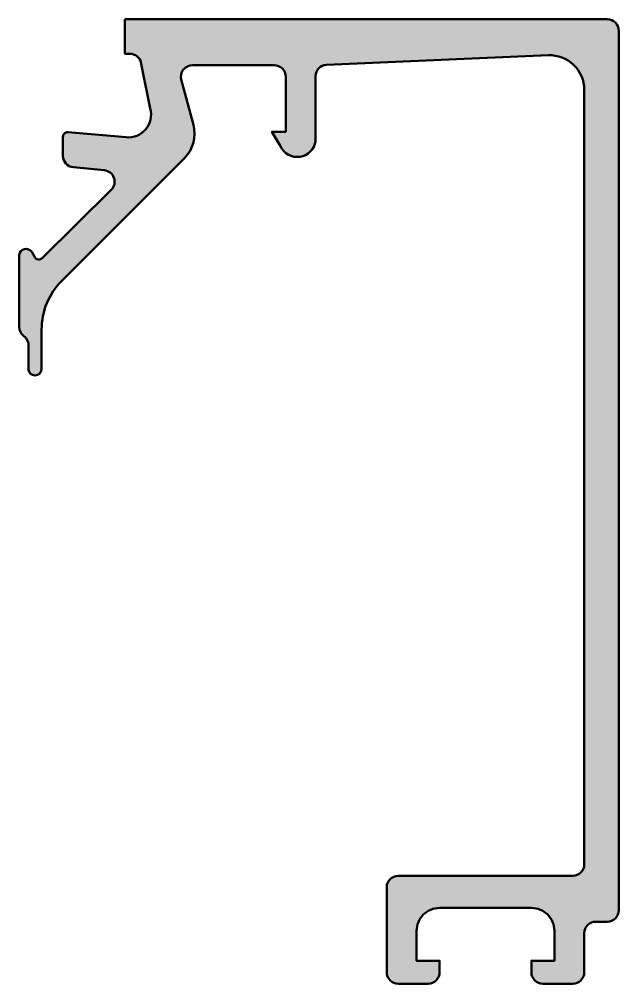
# Model space of a CAD drawing. Extents: x -4.1 to 22, y -42 to 0.
import ezdxf

# ---------------------------------------------------------------- set-up
doc = ezdxf.new("R2010")
doc.units = 0
doc.layers.add('0S-Alu contour', color=7, linetype='Continuous', lineweight=50)
doc.layers.add('0S-Alu hatch', color=252, linetype='Continuous', lineweight=25)

# ---------------------------------------------------------------- blocks, each defined once
blk = doc.blocks.new('189220__23267A82_856B_488E_9E03_611AAB1AD438_')
at = {"layer": '0S-Alu hatch'}
h = blk.add_hatch(color=256, dxfattribs=at)
edge = h.paths.add_edge_path()
edge.add_line((0.5, 0), (0.5, -1.5))
edge.add_line((0.5, -1.5), (0.7159957885742191, -1.5))
edge.add_ellipse((0.7163854007456104, -1.998941720025847), major_axis=(-0.4989418721454384, 0), ratio=1, start_angle=194.8469670372232, end_angle=270.0447409539719, ccw=False)
edge.add_line((1.19866943359375, -1.87109375), (1.604988098144531, -3.886016845703125))
edge.add_ellipse((0.6386668644432263, -4.144149072468101), major_axis=(-1.000204465695218, 0), ratio=1, start_angle=85.03100306054102, end_angle=194.9561344614803, ccw=False)
edge.add_line((0.5520324707031234, -5.140594482421875), (-1.983001708984374, -4.91900634765625))
edge.add_arc((-2.00003309730913, -5.118243712189117), 0.1999639857931211, 85.11406836296442, 179.9334568367273)
edge.add_line((-2.199996948242188, -5.118011474609368), (-2.199996948242187, -5.947998046875))
edge.add_arc((-1.699606189464993, -5.947934829486948), 0.5003907627705109, 180.0072385219261, 264.9071147062498)
edge.add_line((-1.744026184082032, -6.446350097656249), (-0.402509689331054, -6.575130462646483))
edge.add_ellipse((-0.4463508034130247, -7.073071397754129), major_axis=(-0.4998672005041195, 0), ratio=1, start_angle=135.0627370518558, end_angle=264.9683788410731, ccw=False)
edge.add_line((-0.0925045013427726, -7.426143646240233), (-3.104999542236327, -10.40499877929687))
edge.add_ellipse((-3.246768083686344, -10.26368366085662), major_axis=(-0.2001706323231424, 0), ratio=1, start_angle=28.797002636833497, end_angle=135.0917721728875, ccw=False)
edge.add_line((-3.422183990478512, -10.360107421875), (-3.555288314819336, -10.12957763671875))
edge.add_arc((-3.802192897913833, -10.29996290270352), 0.2999883531368673, 34.60899310498839, 173.0809942364316)
edge.add_line((-4.09999656677246, -10.26382446289063), (-4.09999656677246, -13.39865742436915))
edge.add_arc((-3.599996566772367, -13.39865742436916), 0.500000000000092, 180, 233.1349635889953)
edge.add_ellipse((-4.202678598967989, -14.20237552305615), major_axis=(-0.5045837018826742, 0), ratio=1, start_angle=175.0260589006547, end_angle=233.13496358899562, ccw=False)
edge.add_line((-3.699995040893554, -14.24612426757812), (-3.699995040893553, -15.24996948242187))
edge.add_arc((-3.414593696594238, -15.22337468530722), 0.2866377689025394, 185.3236681749789, 354.676331825021)
edge.add_line((-3.129192352294923, -15.24996948242187), (-3.12919807434082, -13.51105880737305))
edge.add_ellipse((-0.1266996656882089, -13.51173350487074), major_axis=(-3.002498484458931, 0), ratio=1, start_angle=315.03814583040696, end_angle=359.98712494958284, ccw=False)
edge.add_line((-2.251199722290033, -11.39006042480467), (3.093978881835937, -6.043975830078124))
edge.add_arc((2.033382843241125, -4.984098860678412), 1.499400929487148, 315.0194294519772, 374.9982596621773)
edge.add_line((3.481704711914061, -4.5960693359375), (2.955001831054687, -2.628997802734375))
edge.add_ellipse((3.438623191077149, -2.500421026804451), major_axis=(-0.5004214295756229, 0), ratio=1, start_angle=-89.92730594439638, end_angle=14.888391287027105, ccw=False)
edge.add_line((3.437988281249999, -1.999999999999999), (6.999984741210937, -2))
edge.add_ellipse((6.999997622787121, -2.499987118423816), major_axis=(-0.4999871185897559, 0), ratio=1, start_angle=179.9985238421549, end_angle=270.00147615792775, ccw=False)
edge.add_line((7.499984741210937, -2.49999999999928), (7.499984741210937, -4.899993896484375))
edge.add_line((7.499984741210937, -4.899993896484375), (6.899978637695312, -4.899993896484375))
edge.add_line((6.899978637695312, -4.899993896484375), (7.268608093261718, -5.531219482421875))
edge.add_arc((8.000902673319509, -5.188241468933976), 0.8086342001907407, 205.0965457917236, 351.1825210929859)
edge.add_line((8.799980163574219, -5.312194824218752), (8.799980163574215, -2.479003906249999))
edge.add_ellipse((9.298894510638451, -2.479017081834035), major_axis=(-0.4989143472382082, 0), ratio=1, start_angle=272.28450998468554, end_angle=359.9984869037653, ccw=False)
edge.add_line((9.27900695800781, -1.980499267578125), (18.93595886230469, -1.5670166015625))
edge.add_ellipse((19.00024408872099, -3.065355984757626), major_axis=(-1.499717805978493, 0), ratio=1, start_angle=180.0135069024648, end_angle=272.45672953750426, ccw=False)
edge.add_line((20.49996185302735, -3.06500244140566), (20.49995422363281, -36.7999382019043))
edge.add_ellipse((20.000261511888, -36.80024547233542), major_axis=(-0.4996928062179802, 0), ratio=1, start_angle=89.96826491736073, end_angle=180.0352322462153, ccw=False)
edge.add_line((19.99998474121093, -37.2999382019043), (12.39994812011719, -37.2999382019043))
edge.add_arc((12.39999011960313, -37.79998020139024), 0.500042001249753, 90.00481238232614, 179.9951876176889)
edge.add_line((11.89994812011719, -37.79993820190442), (11.89994812011718, -41.49993896484375))
edge.add_arc((12.39999011960312, -41.49989696535781), 0.500042001249744, 180.0048123823111, 269.9951876176748)
edge.add_line((12.39994812011719, -41.99993896484374), (13.69996643066406, -41.99993896484374))
edge.add_arc((13.69997675077461, -41.4999492849543), 0.4999896799959666, 269.998817378033, 360.0011826222799)
edge.add_line((14.19996643066407, -41.4999389648437), (14.19996643066406, -40.99993896484375))
edge.add_line((14.19996643066406, -40.99993896484375), (13.19996643066406, -40.99993896484375))
edge.add_line((13.19996643066406, -40.99993896484375), (13.19996643066406, -39.699951171875))
edge.add_ellipse((14.19994878242053, -39.69993352363147), major_axis=(-0.9999823519121978, 0), ratio=1, start_angle=-90.00101118771607, end_angle=0.0010111877512031242, ccw=False)
edge.add_line((14.19996643066406, -38.69995117187501), (18.19996643066406, -38.699951171875))
edge.add_ellipse((18.19998407890758, -39.69993352363149), major_axis=(-0.9999823519122262, 0), ratio=1, start_angle=179.998988812249, end_angle=270.00101118771494, ccw=False)
edge.add_line((19.19996643066408, -39.69995117187565), (19.19996643066406, -40.99993896484375))
edge.add_line((19.19996643066406, -40.99993896484375), (18.19996643066406, -40.99993896484375))
edge.add_line((18.19996643066406, -40.99993896484375), (18.19996643066406, -41.49993896484375))
edge.add_arc((18.6999561105535, -41.49994928495432), 0.4999896799959488, 179.9988173777201, 270.001182621968)
edge.add_line((18.69996643066406, -41.99993896484376), (19.99998474121094, -41.99993896484374))
edge.add_arc((20.00022957937185, -41.50018380300467), 0.4997552218141729, 269.971929870399, 360.0280701296023)
edge.add_line((20.49998474121094, -41.49993896484375), (20.49995422363281, -39.7999267578125))
edge.add_ellipse((20.99975017182809, -39.79972270600779), major_axis=(-0.4997959898494213, 0), ratio=1, start_angle=-90.02339215954999, end_angle=0.02339215955112195, ccw=False)
edge.add_line((20.99995422363281, -39.2999267578125), (21.49998474121093, -39.2999267578125))
edge.add_arc((21.50028178795723, -38.8002238045588), 0.4997030415429165, 269.96594071985, 360.0340592801495)
edge.add_line((21.99998474121093, -38.79992675781249), (21.99995422363281, -0.5))
edge.add_arc((21.49995403631439, -0.5000001872573531), 0.5000001873184555, 2.14635366487e-05, 89.99910427101113)
edge.add_line((21.49996185302735, 1.3e-15), (0.5, 0))
at = {"layer": '0S-Alu contour', "color": 7}
for points in [[(0.5, 0), (0.5, -1.5), (0.7159957885742191, -1.5)], [(21.49996185302735, 1.3e-15), (0.5, 0)], [(21.99998474121093, -38.79992675781249), (21.99995422363281, -0.5)], [(9.27900695800781, -1.980499267578125), (18.93595886230469, -1.5670166015625)], [(1.19866943359375, -1.87109375), (1.604988098144531, -3.886016845703125)], [(3.437988281249999, -1.999999999999999), (6.999984741210937, -2)], [(7.499984741210937, -2.49999999999928), (7.499984741210937, -4.899993896484375), (6.899978637695312, -4.899993896484375), (7.268608093261718, -5.531219482421875)], [(8.799980163574219, -5.312194824218752), (8.799980163574215, -2.479003906249999)], [(3.481704711914061, -4.5960693359375), (2.955001831054687, -2.628997802734375)], [(20.49996185302735, -3.06500244140566), (20.49995422363281, -36.7999382019043)], [(0.5520324707031234, -5.140594482421875), (-1.983001708984374, -4.91900634765625)], [(-2.199996948242188, -5.118011474609368), (-2.199996948242187, -5.947998046875)], [(-2.251199722290033, -11.39006042480467), (3.093978881835937, -6.043975830078124)], [(-1.744026184082032, -6.446350097656249), (-0.402509689331054, -6.575130462646483)], [(-0.0925045013427726, -7.426143646240233), (-3.104999542236327, -10.40499877929687)], [(-4.09999656677246, -10.26382446289063), (-4.09999656677246, -13.39865742436915)], [(-3.422183990478512, -10.360107421875), (-3.555288314819336, -10.12957763671875)], [(-3.129192352294923, -15.24996948242187), (-3.12919807434082, -13.51105880737305)], [(-3.699995040893554, -14.24612426757812), (-3.699995040893553, -15.24996948242187)], [(19.99998474121093, -37.2999382019043), (12.39994812011719, -37.2999382019043)], [(11.89994812011719, -37.79993820190442), (11.89994812011718, -41.49993896484375)], [(14.19996643066406, -38.69995117187501), (18.19996643066406, -38.699951171875)], [(20.99995422363281, -39.2999267578125), (21.49998474121093, -39.2999267578125)], [(14.19996643066407, -41.4999389648437), (14.19996643066406, -40.99993896484375), (13.19996643066406, -40.99993896484375), (13.19996643066406, -39.699951171875)], [(19.19996643066408, -39.69995117187565), (19.19996643066406, -40.99993896484375), (18.19996643066406, -40.99993896484375), (18.19996643066406, -41.49993896484375)], [(20.49998474121094, -41.49993896484375), (20.49995422363281, -39.7999267578125)], [(12.39994812011719, -41.99993896484374), (13.69996643066406, -41.99993896484374)], [(18.69996643066406, -41.99993896484376), (19.99998474121094, -41.99993896484374)]]:
    blk.add_lwpolyline(points, dxfattribs=at)
for centre, radius, start, end in [((21.49995403631439, -0.5000001872573531), 0.5000001873184555, 2.14635366487e-05, 89.99910427101113), ((2.033382843241125, -4.984098860678412), 1.499400929487148, 315.0194294519772, 14.99825966217724), ((-2.00003309730913, -5.118243712189117), 0.1999639857931211, 85.11406836296442, 179.9334568367273), ((8.000902673319509, -5.188241468933976), 0.8086342001907407, 205.0965457917236, 351.1825210929859), ((-1.699606189464993, -5.947934829486948), 0.5003907627705109, 180.0072385219261, 264.9071147062498), ((-3.802192897913833, -10.29996290270352), 0.2999883531368673, 34.60899310498839, 173.0809942364316), ((-3.599996566772367, -13.39865742436916), 0.500000000000092, 180, 233.1349635889953), ((-3.414593696594238, -15.22337468530722), 0.2866377689025394, 185.3236681749789, 354.676331825021), ((12.39999011960313, -37.79998020139024), 0.500042001249753, 90.00481238232614, 179.9951876176889), ((21.50028178795723, -38.8002238045588), 0.4997030415429165, 269.96594071985, 0.0340592801495408), ((12.39999011960312, -41.49989696535781), 0.500042001249744, 180.0048123823111, 269.9951876176748), ((13.69997675077461, -41.4999492849543), 0.4999896799959666, 269.998817378033, 0.0011826222798784), ((18.6999561105535, -41.49994928495432), 0.4999896799959488, 179.9988173777201, 270.001182621968), ((20.00022957937185, -41.50018380300467), 0.4997552218141729, 269.971929870399, 0.0280701296022991)]:
    blk.add_arc(centre, radius, start, end, dxfattribs=at)
at = {"layer": '0S-Alu contour', "color": 7, "extrusion": (0, 0, -1)}
for centre, radius, start, end in [((-0.7163854007456104, -1.998941720025847), 0.4989418721454385, 89.9552590460281, 165.1530329627768), ((-19.00024408872099, -3.065355984757626), 1.499717805978493, 87.54327046249576, 179.9864930975352), ((-3.438623191077149, -2.500421026804451), 0.5004214295756229, 345.1116087129729, 89.92730594439644), ((-6.999997622787121, -2.499987118423816), 0.4999871185897559, 89.99852384207227, 180.0014761578452), ((-9.298894510638451, -2.479017081834035), 0.4989143472382082, 0.0015130962347156, 87.71549001531447), ((-0.6386668644432263, -4.144149072468101), 1.000204465695218, 165.0438655385197, 274.968996939459), ((0.4463508034130247, -7.073071397754129), 0.4998672005041195, 95.03162115892692, 224.9372629481442), ((3.246768083686344, -10.26368366085662), 0.2001706323231424, 224.9082278271125, 331.2029973631666), ((0.1266996656882089, -13.51173350487074), 3.002498484458931, 0.0128750504171352, 44.96185416959306), ((4.202678598967989, -14.20237552305615), 0.5045837018826742, 126.8650364110044, 184.9739410993453), ((-20.000261511888, -36.80024547233542), 0.4996928062179802, 179.9647677537847, 270.0317350826393), ((-14.19994878242053, -39.69993352363147), 0.999982351912198, 359.9989888122488, 90.00101118771606), ((-18.19998407890758, -39.69993352363149), 0.9999823519122264, 89.99898881228506, 180.0010111877512), ((-20.99975017182809, -39.79972270600779), 0.4997959898494213, 359.9766078404489, 90.02339215955001)]:
    blk.add_arc(centre, radius, start, end, dxfattribs=at)
blk = doc.blocks.new('189220__F8DC6645_0B60_4FFE_9B50_5EA0954AAB3D_')
at = {"layer": '0S-Alu contour', "color": 7}
blk.add_blockref('189220__23267A82_856B_488E_9E03_611AAB1AD438_', (0, 0), dxfattribs=at)

msp = doc.modelspace()

# ---------------------------------------------------------------- block references
at = {"layer": '0S-Alu contour', "color": 7}
msp.add_blockref('189220__F8DC6645_0B60_4FFE_9B50_5EA0954AAB3D_', (0, 0), dxfattribs=at)

doc.saveas('drawing.dxf')
